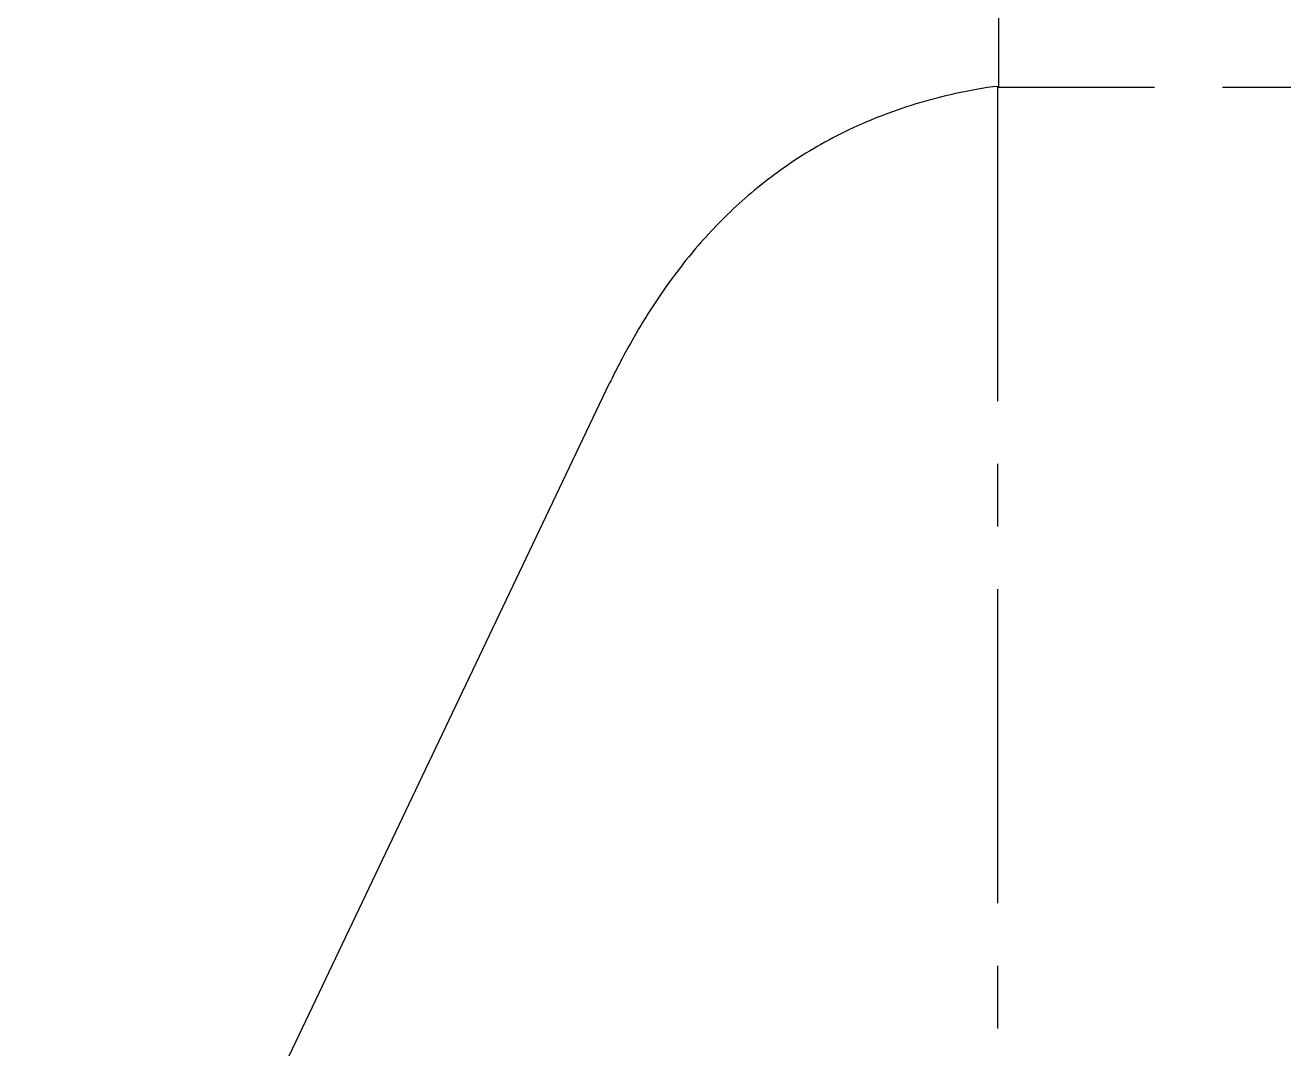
# Model space of a CAD drawing. Extents: x 18 to 189, y 50 to 250.
# Drawn here: x 17.8 to 69, y 161.4 to 202.8 of the extents above; entities that cross this region are included whole.
import ezdxf

# ---------------------------------------------------------------- set-up
doc = ezdxf.new("R2010")
doc.units = 0
doc.layers.add('CUT', color=7, linetype='CONTINUOUS')
doc.layers.add('FOLD', color=1, linetype='CONTINUOUS')

msp = doc.modelspace()

# ---------------------------------------------------------------- linework, layer by layer
at = {"layer": 'CUT'}
msp.add_lwpolyline([(57.1689, 250.4247), (57.1861, 200.3132), (56.9587, 200.3076), (56.7377, 200.2731), (56.5186, 200.2368), (56.3015, 200.1987), (56.0864, 200.1588), (55.8731, 200.1172), (55.6618, 200.0738), (55.4524, 200.0287), (55.2449, 199.982), (55.0392, 199.9335), (54.8354, 199.8834), (54.6335, 199.8316), (54.4335, 199.7783), (54.2353, 199.7233), (54.0389, 199.6668), (53.8444, 199.6086), (53.6516, 199.549), (53.4607, 199.4878), (53.2716, 199.4251), (53.0842, 199.3609), (52.8987, 199.2953), (52.7149, 199.2282), (52.5328, 199.1597), (52.3525, 199.0898), (52.1739, 199.0185), (51.9971, 198.9458), (51.822, 198.8718), (51.6486, 198.7964), (51.4768, 198.7198), (51.3068, 198.6418), (51.1385, 198.5626), (50.9718, 198.4821), (50.8067, 198.4004), (50.6433, 198.3174), (50.4816, 198.2333), (50.3215, 198.148), (50.163, 198.0615), (50.0061, 197.9739), (49.8508, 197.8852), (49.6971, 197.7953), (49.5449, 197.7044), (49.3944, 197.6124), (49.2454, 197.5194), (49.0979, 197.4254), (48.952, 197.3303), (48.8076, 197.2343), (48.6647, 197.1373), (48.5234, 197.0394), (48.3835, 196.9405), (48.2451, 196.8407), (48.1082, 196.7401), (47.9728, 196.6385), (47.8388, 196.5361), (47.7063, 196.4329), (47.5752, 196.3289), (47.4456, 196.2241), (47.3174, 196.1185), (47.1905, 196.0121), (47.0651, 195.9051), (46.9411, 195.7973), (46.8185, 195.6888), (46.6972, 195.5796), (46.5773, 195.4698), (46.4587, 195.3593), (46.3415, 195.2482), (46.2256, 195.1365), (46.111, 195.0243), (45.9978, 194.9114), (45.8858, 194.7981), (45.7752, 194.6842), (45.6658, 194.5698), (45.5577, 194.4549), (45.4508, 194.3395), (45.3452, 194.2237), (45.2409, 194.1075), (45.1377, 193.9909), (45.0358, 193.8739), (44.9352, 193.7565), (44.8357, 193.6387), (44.7374, 193.5207), (44.6403, 193.4023), (44.5443, 193.2836), (44.4496, 193.1647), (44.356, 193.0455), (44.2635, 192.926), (44.1721, 192.8064), (44.0819, 192.6865), (43.9928, 192.5665), (43.9048, 192.4463), (43.8179, 192.326), (43.7321, 192.2056), (43.6474, 192.085), (43.5637, 191.9644), (43.4811, 191.8437), (43.3995, 191.723), (43.3189, 191.6022), (43.2394, 191.4815), (43.1609, 191.3608), (43.0834, 191.2401), (43.0069, 191.1194), (42.9314, 190.9988), (42.8569, 190.8784), (42.7833, 190.758), (42.7107, 190.6377), (42.639, 190.5177), (42.5682, 190.3977), (42.4984, 190.278), (42.4295, 190.1585), (42.3616, 190.0392), (42.2945, 189.9201), (42.2283, 189.8013), (42.1629, 189.6828), (42.0985, 189.5647), (42.0349, 189.4468), (41.9721, 189.3292), (41.9102, 189.2121), (41.8491, 189.0953), (41.7888, 188.9789), (41.7294, 188.8629), (41.6707, 188.7474), (41.6128, 188.6323), (41.5557, 188.5177), (41.4994, 188.4036), (41.44, 188.2955), (17.8149, 138.661)], dxfattribs=at)
at = {"layer": 'FOLD'}
for points in [[(57.1482, 200.2861), (63.4982, 200.2861)], [(57.1482, 200.2861), (57.1482, 187.5861)], [(66.2536, 200.2861), (69.0088, 200.2861)], [(57.1482, 185.0461), (57.1482, 182.5061)], [(57.1482, 179.9661), (57.1482, 167.2661)], [(57.1482, 164.7261), (57.1482, 162.1861)]]:
    msp.add_lwpolyline(points, dxfattribs=at)

doc.saveas('drawing.dxf')
